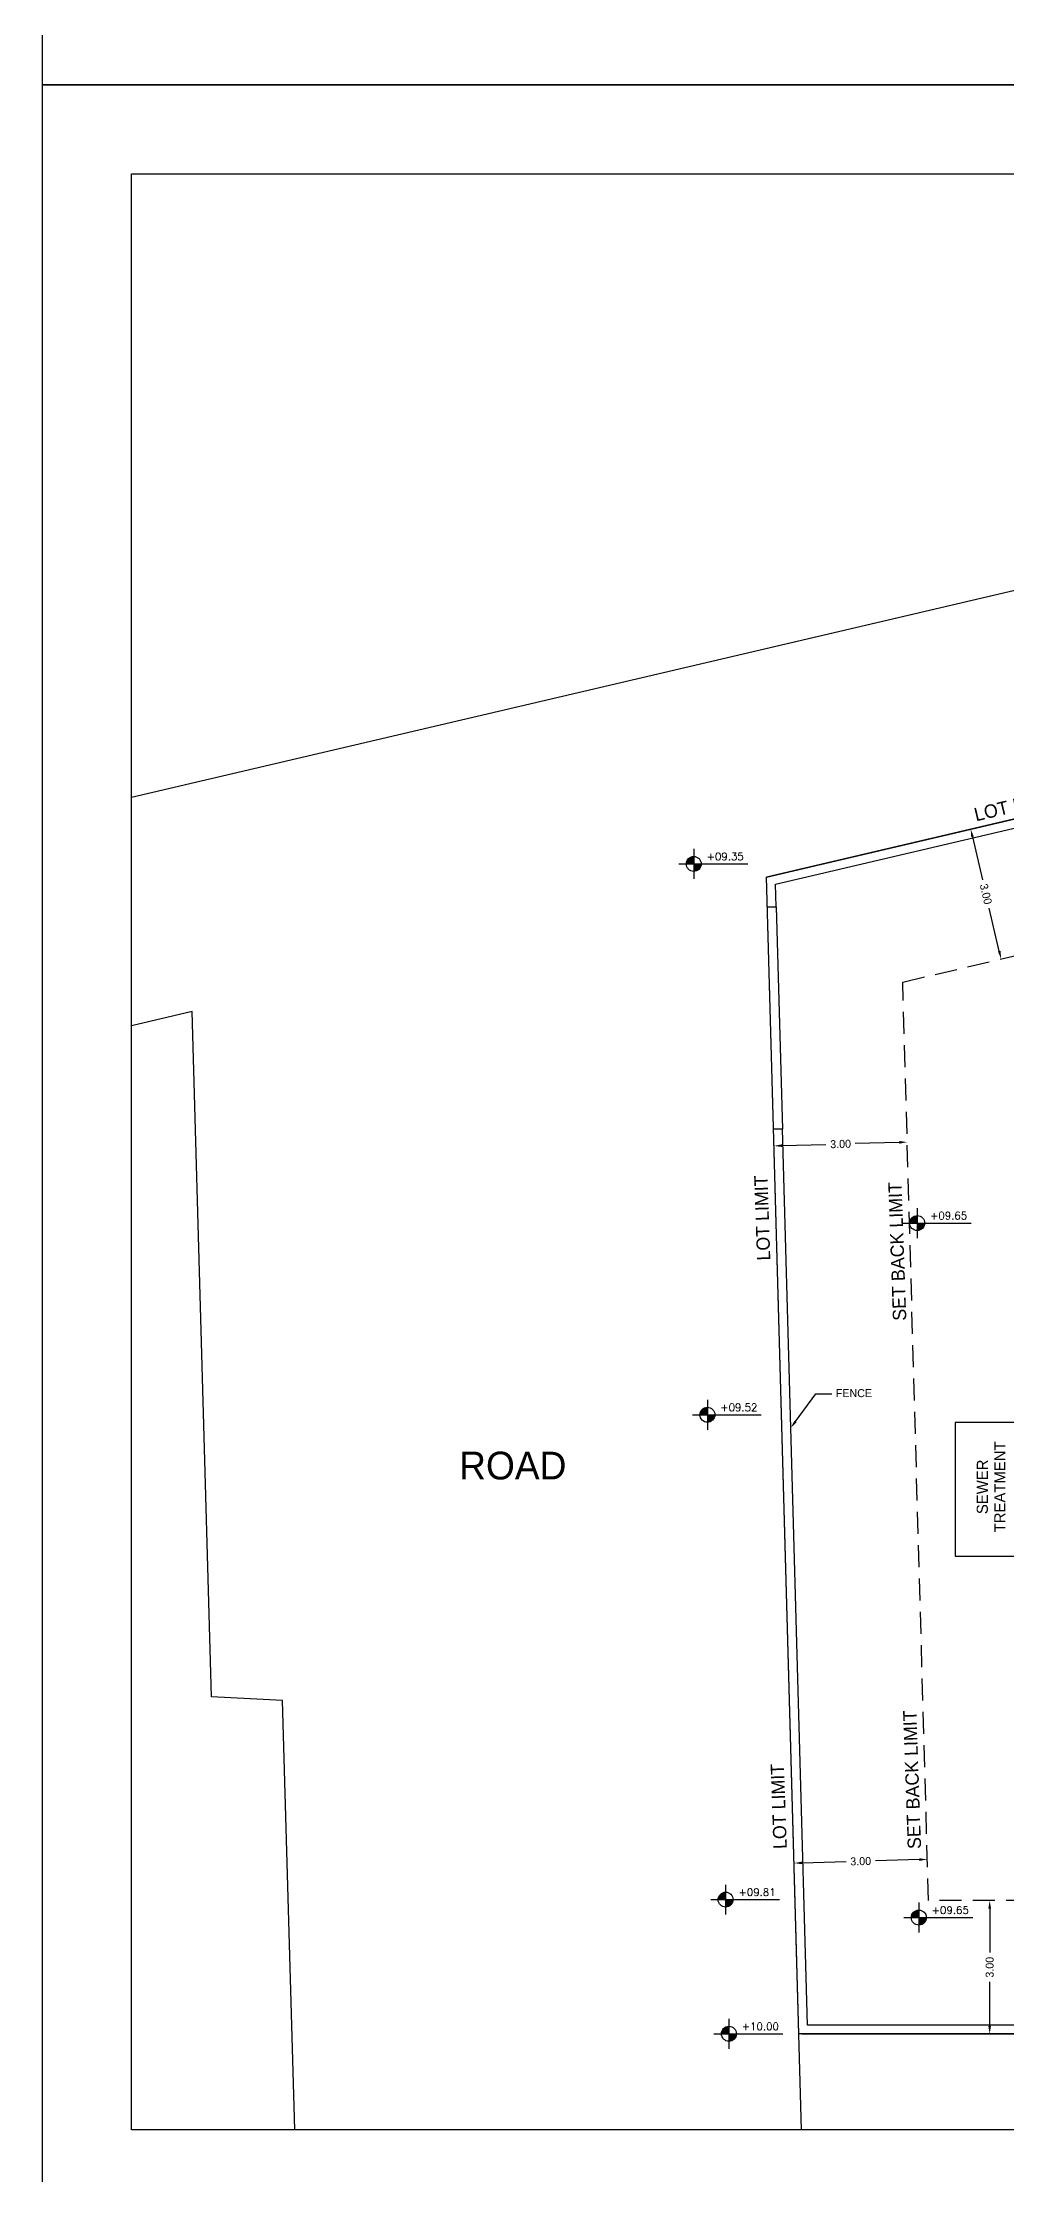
# Model space of a CAD drawing. Header units: metres. Extents: x -353217 to -351774, y -68080 to -67552.
# Drawn here: x -352496.27 to -352474.59, y -67838.88 to -67790.93 of the extents above; entities that cross this region are included whole.
import ezdxf
from ezdxf import colors
from ezdxf.entities.mleader import LeaderData, LeaderLine
from ezdxf.enums import TextEntityAlignment as Align
from ezdxf.math import Vec2, Vec3

# ---------------------------------------------------------------- set-up
doc = ezdxf.new("R2010")
doc.units = ezdxf.units.M
doc.header["$MEASUREMENT"] = 0
doc.header["$PDMODE"] = 2
doc.header["$PDSIZE"] = -0.6
doc.linetypes.add('DASHED', pattern=[0.75, 0.5, -0.25])
for name, color, linetype in [('A-dim', 4, 'Continuous'), ('A-levels', 4, 'Continuous'), ('A-TEXT', 6, 'Continuous'), ('A-walls', 5, 'Continuous'), ('Dim', 40, 'Continuous'), ('etage courant', 10, 'Continuous'), ('gate', 4, 'Continuous'), ('lot', 3, 'Continuous'), ('structure', 3, 'Continuous')]:
    doc.layers.add(name, color=color, linetype=linetype)
doc.styles.add('ROMANS', font='romans', dxfattribs={"height": 0.4})
doc.dimstyles.get("Standard").update_dxf_attribs({"dimtxt": 0.18, "dimasz": 0.18, "dimexe": 0.18, "dimexo": 0.0625, "dimgap": 0.09, "dimtad": 0, "dimzin": 0, "dimdsep": 46, "dimtxsty": 'Standard', "dimcen": 0.09, "dimse1": 1, "dimse2": 1, "dimadec": 0, "dimazin": 0, "dimtfac": 1, "dimtix": 1, "dimtofl": 0, "dimtmove": 0, "dimatfit": 3, "dimfxl": 1, "dimtolj": 1, "dimtzin": 0, "dimarcsym": 0})

# ---------------------------------------------------------------- blocks, each defined once
blk = doc.blocks.new('planlev')
h = blk.add_hatch(color=256)
h.paths.add_polyline_path([(0, 0.2, 0.414214), (-0.2, 0), (0, 0)])
h.paths.add_polyline_path([(0.2, 0), (0, 0), (0, -0.2, 0.414214)])
for p, q in [((-0.4, 0), (1.445, 0)), ((0, 0.4), (0, -0.4))]:
    blk.add_line(p, q)
blk.add_circle((0, 0), 0.2)
at = {"style": 'ROMANS'}
for tag, p in [('LEVEL-NOTATION', (0.345, 0.099)), ('FINISH', (0.345, -0.301))]:
    blk.add_attdef(tag, p, '', height=0.2, dxfattribs=at)
blk = doc.blocks.new('*D264')
at = {"layer": 'A-dim', "color": 0, "lineweight": -2, "transparency": 16777216}
for p, q in [((-352476.996, -67815.662), (-352477.985, -67815.69)), ((-352479.635, -67815.736), (-352478.645, -67815.708))]:
    blk.add_line(p, q, dxfattribs=at)
at = {"layer": 'A-dim', "color": 0, "transparency": 16777216}
for points in [[(-352476.997, -67815.632), (-352476.995, -67815.692), (-352476.816, -67815.657)], [(-352479.636, -67815.706), (-352479.634, -67815.766), (-352479.815, -67815.741)]]:
    blk.add_solid(points, dxfattribs=at)
at = {"layer": 'Defpoints', "color": 0, "transparency": 16777216}
for p in [(-352479.916, -67812.14), (-352476.917, -67812.055), (-352479.815, -67815.741)]:
    blk.add_point(p, dxfattribs=at)
at = {"layer": 'A-dim', "color": 0, "transparency": 16777216, "insert": (-352478.315, -67815.699), "char_height": 0.18, "attachment_point": 5, "rotation": 1.6062}
blk.add_mtext('\\A1;3.00', dxfattribs=at)
blk = doc.blocks.new('*D265')
at = {"layer": 'A-dim', "color": 0, "lineweight": -2, "transparency": 16777216}
for p, q in [((-352475.347, -67808.791), (-352475.121, -67809.755)), ((-352474.745, -67811.361), (-352474.971, -67810.397))]:
    blk.add_line(p, q, dxfattribs=at)
at = {"layer": 'A-dim', "color": 0, "transparency": 16777216}
for points in [[(-352475.318, -67808.784), (-352475.376, -67808.798), (-352475.388, -67808.616)], [(-352474.715, -67811.354), (-352474.774, -67811.368), (-352474.704, -67811.537)]]:
    blk.add_solid(points, dxfattribs=at)
at = {"layer": 'Defpoints', "color": 0, "transparency": 16777216}
for p in [(-352475.388, -67808.616), (-352477.602, -67809.135), (-352476.917, -67812.055)]:
    blk.add_point(p, dxfattribs=at)
at = {"layer": 'A-dim', "color": 0, "transparency": 16777216, "insert": (-352475.046, -67810.076), "char_height": 0.18, "attachment_point": 5, "rotation": 283.1948}
blk.add_mtext('\\A1;3.00', dxfattribs=at)
blk = doc.blocks.new('*D266')
at = {"layer": 'A-dim', "color": 0, "lineweight": -2, "transparency": 16777216}
for p, q in [((-352479.182, -67831.869), (-352478.193, -67831.841)), ((-352476.543, -67831.795), (-352477.533, -67831.823))]:
    blk.add_line(p, q, dxfattribs=at)
at = {"layer": 'A-dim', "color": 0, "transparency": 16777216}
for points in [[(-352479.183, -67831.839), (-352479.181, -67831.899), (-352479.362, -67831.874)], [(-352476.544, -67831.765), (-352476.543, -67831.825), (-352476.363, -67831.79)]]:
    blk.add_solid(points, dxfattribs=at)
at = {"layer": 'Defpoints', "color": 0, "transparency": 16777216}
for p in [(-352479.362, -67831.874), (-352479.336, -67832.8), (-352476.337, -67832.716)]:
    blk.add_point(p, dxfattribs=at)
at = {"layer": 'A-dim', "color": 0, "transparency": 16777216, "insert": (-352477.863, -67831.832), "char_height": 0.18, "attachment_point": 5, "rotation": 1.6062}
blk.add_mtext('\\A1;3.00', dxfattribs=at)
blk = doc.blocks.new('*D267')
at = {"layer": 'A-dim', "color": 0, "lineweight": -2, "transparency": 16777216}
for p, q in [((-352474.961, -67832.896), (-352474.961, -67833.886)), ((-352474.961, -67835.536), (-352474.961, -67834.546))]:
    blk.add_line(p, q, dxfattribs=at)
at = {"layer": 'A-dim', "color": 0, "transparency": 16777216}
for points in [[(-352474.991, -67832.896), (-352474.931, -67832.896), (-352474.961, -67832.716)], [(-352474.991, -67835.536), (-352474.931, -67835.536), (-352474.961, -67835.716)]]:
    blk.add_solid(points, dxfattribs=at)
at = {"layer": 'Defpoints', "color": 0, "transparency": 16777216}
for p in [(-352476.337, -67832.716), (-352476.337, -67835.716), (-352474.961, -67835.716)]:
    blk.add_point(p, dxfattribs=at)
at = {"layer": 'A-dim', "color": 0, "transparency": 16777216, "insert": (-352474.961, -67834.216), "char_height": 0.18, "attachment_point": 5, "rotation": 90}
blk.add_mtext('\\A1;3.00', dxfattribs=at)

msp = doc.modelspace()

# ---------------------------------------------------------------- linework, layer by layer
for p, q in [((-352434.413589, -67793.8752964), (-352494.2698072, -67807.9064706)), ((-352412.5056638, -67793.8752964), (-352479.9842414, -67809.6932632)), ((-352448.4042372, -67797.1549093), (-352480.1273072, -67804.5912614)), ((-352479.1939857, -67837.8752964), (-352479.9842414, -67809.6932632)), ((-352492.9044238, -67812.7219432), (-352494.2698072, -67813.0420091)), ((-352492.4722185, -67828.1352114), (-352492.9044238, -67812.7219432)), ((-352490.8692304, -67828.2193443), (-352492.4722185, -67828.1352114)), ((-352490.5984668, -67837.8752964), (-352490.8692304, -67828.2193443)), ((-352479.1960723, -67835.7163974), (-352427.5158223, -67835.7163974))]:
    msp.add_line(p, q)
at = {"layer": 'A-walls'}
for p, q in [((-352479.9653294, -67810.3676991), (-352479.7652508, -67810.3676991)), ((-352479.6250452, -67815.3676991), (-352479.8251238, -67815.3676991))]:
    msp.add_line(p, q, dxfattribs=at)
msp.add_lwpolyline([(-352479.7652508, -67810.3676991), (-352479.7797468, -67809.8507424), (-352414.4923415, -67794.5440272), (-352413.8815705, -67820.5693195), (-352428.7166581, -67820.7648419), (-352427.5653906, -67835.5163974), (-352479.0600533, -67835.5163974), (-352479.6250452, -67815.3676991)], dxfattribs=at)
at = {"layer": 'Dim'}
for points in [[(-352496.2698072, -67743.8752964), (-352403.2698072, -67743.8752964), (-352403.2698072, -67791.8752964), (-352496.2698072, -67791.8752964)], [(-352496.2698072, -67791.8752964), (-352403.2698072, -67791.8752964), (-352403.2698072, -67839.8752964), (-352496.2698072, -67839.8752964)], [(-352494.2698072, -67793.8752964), (-352405.2698072, -67793.8752964), (-352405.2698072, -67837.8752964), (-352494.2698072, -67837.8752964)]]:
    msp.add_lwpolyline(points, close=True, dxfattribs=at)
at = {"layer": 'gate'}
msp.add_line((-352479.7652508, -67810.3676991), (-352479.6250452, -67815.3676991), dxfattribs=at)
at = {"layer": 'lot'}
msp.add_lwpolyline([(-352479.9842414, -67809.6932632), (-352414.2981757, -67794.2930815), (-352413.6768847, -67820.7666391), (-352428.500662, -67820.9620125), (-352427.3491737, -67835.7163974), (-352479.2545236, -67835.7163974), (-352479.9842414, -67809.6932632)], dxfattribs=at)
at = {"layer": 'lot', "linetype": 'DASHED'}
msp.add_lwpolyline([(-352476.9168237, -67812.0554514), (-352417.2106625, -67798.0572659), (-352416.7471723, -67817.8068441), (-352431.7406036, -67818.0044534), (-352430.5924275, -67832.7163974), (-352476.3374678, -67832.7163974)], close=True, dxfattribs=at)
at = {"layer": 'structure'}
msp.add_lwpolyline([(-352475.737069, -67824.9663974), (-352473.737069, -67824.9663974), (-352473.737069, -67821.9663974), (-352475.737069, -67821.9663974)], close=True, dxfattribs=at)

# ---------------------------------------------------------------- block references
at = {"layer": 'A-levels'}
ref = msp.add_blockref('planlev', (-352481.6192808, -67809.3991811), dxfattribs=dict(at, xscale=0.8399999999811083, yscale=0.8400000266188385, zscale=0.8399999999811083, rotation=0.01238904898646651))
ref.add_attrib('LEVEL-NOTATION', '+09.35', (-352481.3294286, -67809.3162575), dxfattribs={"height": 0.168, "rotation": 0.01238905, "style": 'ROMANS'})
ref = msp.add_blockref('planlev', (-352476.592145, -67817.477826), dxfattribs=dict(at, xscale=0.8399999999811083, yscale=0.8400000266188385, zscale=0.8399999999811083, rotation=0.01238904898646651))
ref.add_attrib('LEVEL-NOTATION', '+09.65', (-352476.3022927, -67817.3949024), dxfattribs={"height": 0.168, "rotation": 0.01238905, "style": 'ROMANS'})
ref = msp.add_blockref('planlev', (-352481.3130457, -67821.7899712), dxfattribs=dict(at, xscale=0.8399999999811083, yscale=0.8400000266188385, zscale=0.8399999999811083, rotation=0.01238904898646651))
ref.add_attrib('LEVEL-NOTATION', '+09.52', (-352481.0231935, -67821.7070476), dxfattribs={"height": 0.168, "rotation": 0.01238905, "style": 'ROMANS'})
ref = msp.add_blockref('planlev', (-352480.902146, -67832.6951786), dxfattribs=dict(at, xscale=0.8399999999811083, yscale=0.8400000266188385, zscale=0.8399999999811083, rotation=0.01238904898646651))
ref.add_attrib('LEVEL-NOTATION', '+09.81', (-352480.6122938, -67832.612255), dxfattribs={"height": 0.168, "rotation": 0.01238905, "style": 'ROMANS'})
ref = msp.add_blockref('planlev', (-352476.5548164, -67833.0989421), dxfattribs=dict(at, xscale=0.8399999999811083, yscale=0.8400000266188385, zscale=0.8399999999811083, rotation=0.01238904898646651))
ref.add_attrib('LEVEL-NOTATION', '+09.65', (-352476.2649642, -67833.0160185), dxfattribs={"height": 0.168, "rotation": 0.01238905, "style": 'ROMANS'})
ref = msp.add_blockref('planlev', (-352480.8284874, -67835.7132442), dxfattribs=dict(at, xscale=0.8399999999811083, yscale=0.8400000266188385, zscale=0.8399999999811083, rotation=0.01238904898646651))
ref.add_attrib('LEVEL-NOTATION', '+10.00', (-352480.5386352, -67835.6303206), dxfattribs={"height": 0.168, "rotation": 0.01238905, "style": 'ROMANS'})

# ---------------------------------------------------------------- texts
at = {"layer": 'A-TEXT'}
for s, rotation, p in [('LOT LIMIT', 13.38097894, (-352475.2685682, -67808.4429786)), ('LOT LIMIT', 91.98301442, (-352479.8952864, -67818.315243)), ('SET BACK LIMIT', 91.98301442, (-352476.8360864, -67819.6694797)), ('SET BACK LIMIT', 91.98301442, (-352476.50289, -67831.5519012)), ('LOT LIMIT', 91.98301442, (-352479.5241157, -67831.5519012))]:
    msp.add_text(s, height=0.3, rotation=rotation, dxfattribs=at).set_placement(p)
for s, p in [('TREATMENT', (-352474.7322924, -67823.4107263)), ('SEWER', (-352475.1267722, -67823.4107263))]:
    msp.add_text(s, height=0.25, rotation=90, dxfattribs=at).set_placement(p, align=Align.MIDDLE_CENTER)
at = {"layer": 'etage courant'}
msp.add_text('ROAD', height=0.625, dxfattribs=at).set_placement((-352486.8980186, -67823.2442515))

# ---------------------------------------------------------------- dimensions: what is measured, and where the dimension line sits
at = {"layer": 'A-dim'}
for p1, p2, distance, picture, middle in [((-352476.9168237, -67812.0554514), (-352477.6016089, -67809.134652), -2.2733105, '*D265', (-352475.0459216, -67810.0761419)), ((-352476.9168237, -67812.0554514), (-352479.915645, -67812.1395417), 3.6026705, '*D264', (-352478.3152512, -67815.6987515)), ((-352476.3374678, -67832.7163974), (-352479.336289, -67832.8004877), -0.926682, '*D266', (-352477.8628534, -67831.8321246)), ((-352476.3374678, -67832.7163974), (-352476.3374678, -67835.7163974), 1.3763999, '*D267', (-352474.9610679, -67834.2163974))]:
    dim = msp.add_aligned_dim(p1=p1, p2=p2, distance=distance, dimstyle='Standard', override={"dimfxl": 0.5}, dxfattribs=at)
    dim.commit()
    dim.dimension.update_dxf_attribs({"geometry": picture, "text_midpoint": middle})

# ---------------------------------------------------------------- leaders
at = {"layer": 'A-TEXT'}
ml = msp.add_multileader_mtext('Standard', dxfattribs=at)
ml.set_content('FENCE', color=256)
ml.set_leader_properties()
ml.build(insert=Vec2(0, 0))
ml.multileader.update_dxf_attribs({"text_right_attachment_type": 6, "dogleg_length": 0.36, "arrow_head_size": 0.18})
ctx = ml.context
ctx.base_point, ctx.char_height, ctx.arrow_head_size, ctx.landing_gap_size, ctx.plane_origin = Vec3(-352478.5128767, -67821.3210723), 0.18, 0.18, 0.09, Vec3(-352479.4367191, -67822.0837719)
ctx.right_attachment = 6
notes = []
notes.append((ctx, [(0, (1, 1, 0), (-352478.8728767, -67821.3210723), (1, 0), 0.36, [(0, [(-352479.4367191, -67822.0837719)], 0, [])])]))
ctx.mtext.insert, ctx.mtext.flow_direction = Vec3(-352478.4228767, -67821.2130723), 5
for ctx, leaders in notes:
    for number, flags, end, landing, length, lines in leaders:
        leader = LeaderData()
        leader.index, (leader.has_last_leader_line, leader.has_dogleg_vector, leader.attachment_direction) = number, flags
        leader.last_leader_point, leader.dogleg_vector, leader.dogleg_length = Vec3(end), Vec3(landing), length
        for number, points, colour, breaks in lines:
            line = LeaderLine()
            line.index, line.vertices, line.color, line.breaks = number, Vec3.list(points), colors.encode_raw_color(colour), breaks
            leader.lines.append(line)
        ctx.leaders.append(leader)

doc.saveas('drawing.dxf')
